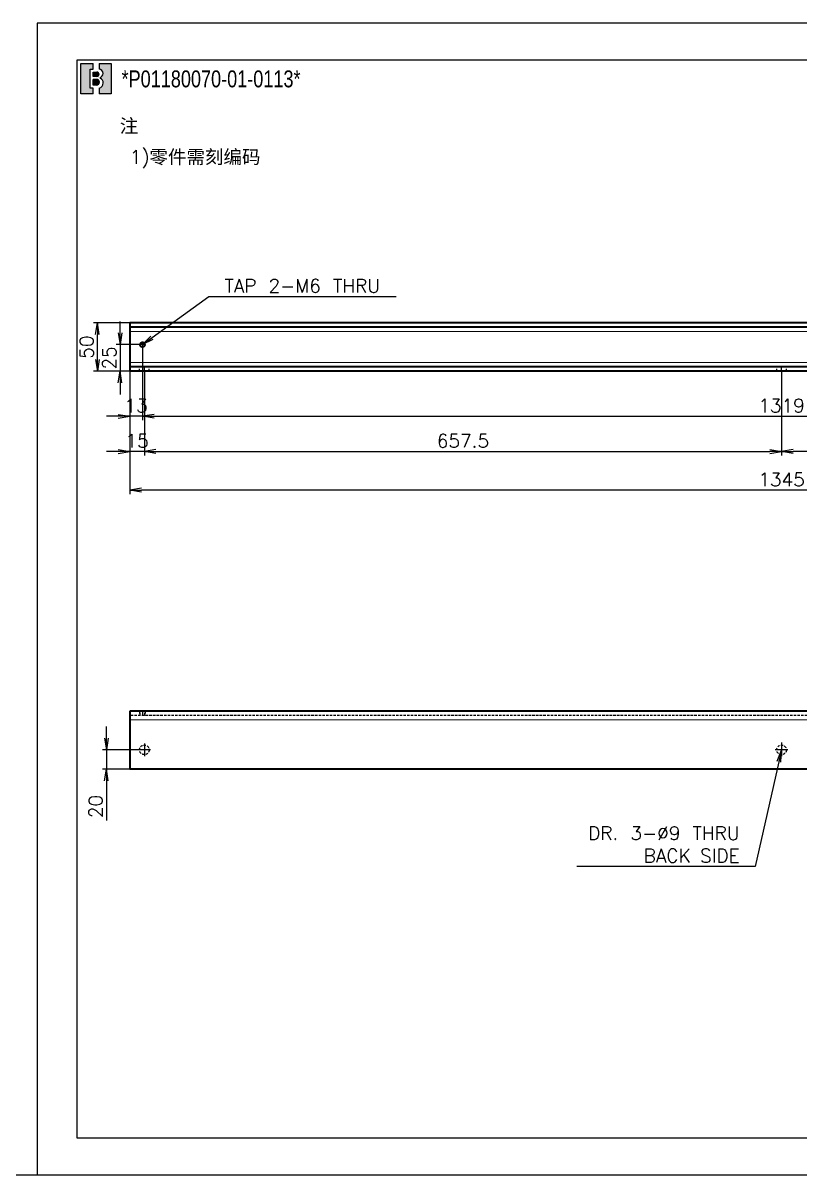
# Model space of a CAD drawing. Header units: inches. Extents: x 21 to 8642, y -3779 to 1599.
# Drawn here: x 678 to 1480, y 19 to 1207 of the extents above; entities that cross this region are included whole.
import ezdxf

# ---------------------------------------------------------------- set-up
doc = ezdxf.new("R2010")
doc.units = ezdxf.units.IN
doc.header["$MEASUREMENT"] = 0
for name, pattern in [('CENTER-HOKUTO', [23, 20, -1, 1, -1]), ('DASHED', [15, 12, -3]), ('HIDDEN-HOKUTO', [3.8, 2.5, -1.3])]:
    doc.linetypes.add(name, pattern=pattern)
doc.layers.add('AM_HID', color=1, linetype='HIDDEN-HOKUTO', lineweight=25)
doc.layers.add('title_frame', color=7, linetype='Continuous')
doc.layers.add('word_dim', color=253, linetype='Continuous')
doc.styles.get("Standard").update_dxf_attribs({"font": 'txt', "bigfont": 'gbcbig.shx'})
doc.dimstyles.new('HKT 1-4', dxfattribs={"dimscale": 4, "dimtxt": 3.5, "dimasz": 3, "dimexe": 1, "dimexo": 0, "dimgap": 1, "dimtad": 3, "dimdsep": 46, "dimtxsty": 'Standard', "dimblk1": 'OPEN', "dimblk2": 'OPEN', "dimsah": 1, "dimcen": 0, "dimclrd": 256, "dimclre": 256, "dimclrt": 3, "dimazin": 2, "dimtfac": 1, "dimtmove": 0, "dimatfit": 3, "dimldrblk": 'OPEN', "dimfxl": 0, "dimtolj": 1, "dimlwd": 25, "dimlwe": 25, "dimarcsym": 0})

# ---------------------------------------------------------------- blocks, each defined once
blk = doc.blocks.new('B\\M+18B40\\M+196A7\\M+100CF\\M+100B0\\M+100B8')
blk.add_hatch(color=1).paths.add_polyline_path([(0.3999999986702711, 0.8149999997779807), (0.3999999986702711, 0.9999999997779806), (-1.3297288e-09, 0.9999999997779806), (-1.3297288e-09, -2.220193e-10), (0.3999999986702711, -2.220193e-10), (0.3999999986702711, 0.1849999997779807), (0.2999999986702711, 0.1849999997779807), (0.2999999986702711, 0.8149999997779807)])
h = blk.add_hatch(color=1)
edge = h.paths.add_edge_path()
edge.add_line((0.5999999986702714, 0.9999999997779806), (0.5999999986702718, 0.8142220507965398))
edge.add_arc((0.5849999986702712, 0.6699999997779816), 0.1449999999999991, -5.115907697472721e-13, 84.06222754839428, ccw=False)
edge.add_arc((0.5849999986702707, 0.6699999997779802), 0.1449999999999993, -69.82872865353448, 1.1368683772161603e-13, ccw=False)
edge.add_line((0.6349999986702715, 0.5338934238898192), (0.6349999986702711, 0.5120827805020305))
edge.add_arc((0.5699999986702688, 0.3549999997779789), 0.1700000000000021, 3.979039320256561e-13, 67.5204943905955, ccw=False)
edge.add_arc((0.5699999986702724, 0.3549999997779802), 0.1699999999999993, -79.83575137827683, 0, ccw=False)
edge.add_line((0.5999999986702714, 0.1876679944711657), (0.5999999986702714, -2.220192918400699e-10))
edge.add_line((0.5999999986702714, -2.220193e-10), (0.9999999986702712, -2.220193e-10))
edge.add_line((0.9999999986702712, -2.220193e-10), (0.9999999986702712, 0.9999999997779806))
edge.add_line((0.9999999986702712, 0.9999999997779806), (0.5999999986702714, 0.9999999997779806))
h = blk.add_hatch(color=1)
edge = h.paths.add_edge_path()
edge.add_arc((0.5299999986702706, 0.6449999997779808), 0.07, 359.9999999999989, 450)
edge.add_line((0.5299999986702706, 0.7149999997779806), (0.3999999986702711, 0.7149999997779806))
edge.add_line((0.3999999986702711, 0.7149999997779806), (0.3999999986702711, 0.5749999997779809))
edge.add_line((0.3999999986702711, 0.5749999997779809), (0.5299999986702701, 0.5749999997779809))
edge.add_arc((0.5299999986702701, 0.6449999997779808), 0.07, 270, 359.9999999999999)
h = blk.add_hatch(color=1)
edge = h.paths.add_edge_path()
edge.add_arc((0.5149999986702705, 0.3799999997779802), 0.095, 1.018e-13, 90)
edge.add_line((0.5149999986702705, 0.4749999997779804), (0.3999999986702711, 0.4749999997779808))
edge.add_line((0.3999999986702711, 0.4749999997779808), (0.3999999986702711, 0.2849999997779809))
edge.add_line((0.3999999986702711, 0.2849999997779809), (0.5149999986702718, 0.2849999997779809))
edge.add_arc((0.5149999986702718, 0.379999999777981), 0.095, 270, 360.0000000000003)
at = {"color": 1}
for p, q in [((-1.3297288e-09, -2.220193e-10), (-1.3297288e-09, 0.9999999997779806)), ((-1.3297288e-09, 0.9999999997779806), (0.3999999986702711, 0.9999999997779806)), ((0.2999999986702711, 0.8149999997779807), (0.3999999986702711, 0.8149999997779807)), ((0.2999999986702711, 0.1849999997779807), (0.2999999986702711, 0.8149999997779807)), ((0.3999999986702711, 0.8149999997779807), (0.3999999986702711, 0.9999999997779806)), ((0.5999999986702714, 0.9999999997779806), (0.5999999986702718, 0.8142220507965398)), ((0.5999999986702714, 0.9999999997779806), (0.9999999986702712, 0.9999999997779806)), ((0.9999999986702712, 0.9999999997779806), (0.9999999986702712, -2.220193e-10)), ((0.3999999986702711, 0.7149999997779806), (0.5299999986702706, 0.7149999997779806)), ((0.3999999986702711, 0.5749999997779809), (0.3999999986702711, 0.7149999997779806)), ((0.5299999986702701, 0.5749999997779809), (0.3999999986702711, 0.5749999997779809)), ((0.5149999986702705, 0.4749999997779804), (0.3999999986702711, 0.4749999997779808)), ((0.3999999986702711, 0.2849999997779809), (0.3999999986702711, 0.4749999997779808)), ((0.5699999986702711, 0.5249999997779802), (0.5699999986702716, 0.5249999997779807)), ((0.5999999986702705, 0.6449999997779794), (0.59999999867027, 0.6449999997779803)), ((0.6349999986702715, 0.5338934238898192), (0.6349999986702711, 0.5120827805020305)), ((0.7299999986702704, 0.6699999997779807), (0.7299999986702704, 0.6699999997779802)), ((0.3999999986702711, 0.1849999997779807), (0.2999999986702711, 0.1849999997779807)), ((0.5149999986702718, 0.2849999997779809), (0.3999999986702711, 0.2849999997779809)), ((0.3999999986702711, -2.220193e-10), (0.3999999986702711, 0.1849999997779807)), ((0.5999999986702714, 0.1876679944711657), (0.5999999986702714, -2.220193e-10)), ((0.6099999986702707, 0.3799999997779806), (0.609999998670272, 0.3799999997779815)), ((0.739999998670271, 0.3549999997779802), (0.739999998670271, 0.3549999997779802)), ((0.3999999986702711, -2.220193e-10), (-1.3297288e-09, -2.220193e-10)), ((0.9999999986702712, -2.220193e-10), (0.5999999986702714, -2.220193e-10))]:
    blk.add_line(p, q, dxfattribs=at)
for centre, radius, start, end in [((0.5849999986702712, 0.6699999997779816), 0.1449999999999991, 359.9999999999995, 84.06222754839432), ((0.5149999986702705, 0.3799999997779802), 0.095, 1.018e-13, 90), ((0.5299999986702706, 0.6449999997779808), 0.07, 359.9999999999989, 90), ((0.5299999986702701, 0.6449999997779808), 0.07, 270, 359.9999999999999), ((0.5849999986702707, 0.6699999997779802), 0.1449999999999993, 290.1712713464655, 1.781e-13), ((0.5699999986702688, 0.3549999997779789), 0.1700000000000021, 4.58e-13, 67.52049439059552), ((0.5149999986702718, 0.379999999777981), 0.095, 270, 2.799e-13), ((0.5699999986702724, 0.3549999997779802), 0.1699999999999993, 280.1642486217232, 0)]:
    blk.add_arc(centre, radius, start, end, dxfattribs=at)
blk.add_attdef('B機密ﾏｰｸ', (-0.0857467348302255, 1.074949466596297), '', height=0.2)
blk = doc.blocks.new('_Open')
at = {"color": 0, "lineweight": -2}
for p, q in [((-1, 0.1666666666666667), (0, 0)), ((-1, -0.1666666666666667), (0, 0)), ((0, 0), (-1, 0))]:
    blk.add_line(p, q, dxfattribs=at)
blk = doc.blocks.new('*D348')
at = {"layer": 'DEFPOINTS', "color": 0, "linetype": 'Continuous', "ltscale": 2}
for p in [(788.4678285616483, 847.748125892987), (2133.467828561648, 847.748125892987), (788.4678285616483, 725.168946010333)]:
    blk.add_point(p, dxfattribs=at)
at = {"layer": 'word_dim', "linetype": 'Continuous', "lineweight": 25, "ltscale": 2}
for p, q in [((788.4678285616483, 847.748125892987), (788.4678285616483, 721.168946010333)), ((2133.467828561648, 847.748125892987), (2133.467828561648, 721.168946010333)), ((2121.467828561648, 725.168946010333), (800.4678285616483, 725.168946010333))]:
    blk.add_line(p, q, dxfattribs=at)
at = {"layer": 'word_dim', "linetype": 'Continuous', "lineweight": 25, "ltscale": 2, "xscale": 12, "yscale": 12, "zscale": 12, "rotation": 180}
blk.add_blockref('_Open', (788.4678285616483, 725.168946010333), dxfattribs=at)
at = {"layer": 'word_dim', "linetype": 'Continuous', "lineweight": 25, "ltscale": 2, "xscale": 12, "yscale": 12, "zscale": 12}
blk.add_blockref('_Open', (2133.467828561648, 725.168946010333), dxfattribs=at)
at = {"layer": 'word_dim', "color": 3, "linetype": 'Continuous', "ltscale": 2, "insert": (1460.967828561648, 736.168946010333), "char_height": 14, "attachment_point": 5}
blk.add_mtext('\\A1;1345', dxfattribs=at)
blk = doc.blocks.new('*D349')
at = {"layer": 'DEFPOINTS', "color": 0, "linetype": 'Continuous', "ltscale": 2}
for p in [(801.4678285616483, 872.05208089299), (788.4678285616483, 847.748125892987), (788.4678285616483, 801.310684633248)]:
    blk.add_point(p, dxfattribs=at)
at = {"layer": 'word_dim', "linetype": 'Continuous', "lineweight": 25, "ltscale": 2}
for p, q in [((801.4678285616483, 872.05208089299), (801.4678285616483, 797.310684633248)), ((788.4678285616483, 847.748125892987), (788.4678285616483, 797.310684633248)), ((776.4678285616483, 801.310684633248), (764.4678285616483, 801.310684633248)), ((801.4678285616483, 801.310684633248), (788.4678285616483, 801.310684633248)), ((813.4678285616483, 801.310684633248), (825.4678285616483, 801.310684633248))]:
    blk.add_line(p, q, dxfattribs=at)
at = {"layer": 'word_dim', "linetype": 'Continuous', "lineweight": 25, "ltscale": 2, "xscale": 12, "yscale": 12, "zscale": 12}
blk.add_blockref('_Open', (788.4678285616483, 801.310684633248), dxfattribs=at)
at = {"layer": 'word_dim', "linetype": 'Continuous', "lineweight": 25, "ltscale": 2, "xscale": 12, "yscale": 12, "zscale": 12, "rotation": 180}
blk.add_blockref('_Open', (801.4678285616483, 801.310684633248), dxfattribs=at)
at = {"layer": 'word_dim', "color": 3, "linetype": 'Continuous', "ltscale": 2, "insert": (794.9678285616483, 812.310684633248), "char_height": 14, "attachment_point": 5}
blk.add_mtext('\\A1;13', dxfattribs=at)
blk = doc.blocks.new('*D350')
at = {"layer": 'DEFPOINTS', "color": 0, "linetype": 'Continuous', "ltscale": 2}
for p in [(801.4678285616483, 872.05208089299), (2120.467828561656, 872.05208089299), (2120.467828561656, 801.310684633248)]:
    blk.add_point(p, dxfattribs=at)
at = {"layer": 'word_dim', "linetype": 'Continuous', "lineweight": 25, "ltscale": 2}
for p, q in [((801.4678285616483, 872.05208089299), (801.4678285616483, 797.310684633248)), ((2120.467828561656, 872.05208089299), (2120.467828561656, 797.310684633248)), ((813.4678285616483, 801.310684633248), (2108.467828561656, 801.310684633248))]:
    blk.add_line(p, q, dxfattribs=at)
at = {"layer": 'word_dim', "linetype": 'Continuous', "lineweight": 25, "ltscale": 2, "xscale": 12, "yscale": 12, "zscale": 12, "rotation": 180}
blk.add_blockref('_Open', (801.4678285616483, 801.310684633248), dxfattribs=at)
at = {"layer": 'word_dim', "linetype": 'Continuous', "lineweight": 25, "ltscale": 2, "xscale": 12, "yscale": 12, "zscale": 12}
blk.add_blockref('_Open', (2120.467828561656, 801.310684633248), dxfattribs=at)
at = {"layer": 'word_dim', "color": 3, "linetype": 'Continuous', "ltscale": 2, "insert": (1460.967828561652, 812.310684633248), "char_height": 14, "attachment_point": 5}
blk.add_mtext('\\A1;1319', dxfattribs=at)
blk = doc.blocks.new('*D351')
at = {"layer": 'DEFPOINTS', "color": 0, "linetype": 'Continuous', "ltscale": 2}
for p in [(788.4678285616483, 847.748125892987), (803.4678285616483, 847.2981138929858), (788.4678285616483, 765.0403122655512)]:
    blk.add_point(p, dxfattribs=at)
at = {"layer": 'word_dim', "linetype": 'Continuous', "lineweight": 25, "ltscale": 2}
for p, q in [((788.4678285616483, 847.748125892987), (788.4678285616483, 761.0403122655512)), ((803.4678285616483, 847.2981138929858), (803.4678285616483, 761.0403122655512)), ((776.4678285616483, 765.0403122655512), (764.4678285616483, 765.0403122655512)), ((803.4678285616483, 765.0403122655512), (788.4678285616483, 765.0403122655512)), ((815.4678285616483, 765.0403122655512), (827.4678285616483, 765.0403122655512))]:
    blk.add_line(p, q, dxfattribs=at)
at = {"layer": 'word_dim', "linetype": 'Continuous', "lineweight": 25, "ltscale": 2, "xscale": 12, "yscale": 12, "zscale": 12}
blk.add_blockref('_Open', (788.4678285616483, 765.0403122655512), dxfattribs=at)
at = {"layer": 'word_dim', "linetype": 'Continuous', "lineweight": 25, "ltscale": 2, "xscale": 12, "yscale": 12, "zscale": 12, "rotation": 180}
blk.add_blockref('_Open', (803.4678285616483, 765.0403122655512), dxfattribs=at)
at = {"layer": 'word_dim', "color": 3, "linetype": 'Continuous', "ltscale": 2, "insert": (795.9678285616483, 776.0403122655512), "char_height": 14, "attachment_point": 5}
blk.add_mtext('\\A1;15', dxfattribs=at)
blk = doc.blocks.new('*D352')
at = {"layer": 'DEFPOINTS', "color": 0, "linetype": 'Continuous', "ltscale": 2}
for p in [(803.4678285616483, 847.2981138929858), (1460.967828561648, 847.2981138929858), (1460.967828561648, 765.0403122655512)]:
    blk.add_point(p, dxfattribs=at)
at = {"layer": 'word_dim', "linetype": 'Continuous', "lineweight": 25, "ltscale": 2}
for p, q in [((803.4678285616483, 847.2981138929858), (803.4678285616483, 761.0403122655512)), ((1460.967828561648, 847.2981138929858), (1460.967828561648, 761.0403122655512)), ((815.4678285616483, 765.0403122655512), (1448.967828561648, 765.0403122655512))]:
    blk.add_line(p, q, dxfattribs=at)
at = {"layer": 'word_dim', "linetype": 'Continuous', "lineweight": 25, "ltscale": 2, "xscale": 12, "yscale": 12, "zscale": 12, "rotation": 180}
blk.add_blockref('_Open', (803.4678285616483, 765.0403122655512), dxfattribs=at)
at = {"layer": 'word_dim', "linetype": 'Continuous', "lineweight": 25, "ltscale": 2, "xscale": 12, "yscale": 12, "zscale": 12}
blk.add_blockref('_Open', (1460.967828561648, 765.0403122655512), dxfattribs=at)
at = {"layer": 'word_dim', "color": 3, "linetype": 'Continuous', "ltscale": 2, "insert": (1132.217828561648, 776.0403122655512), "char_height": 14, "attachment_point": 5}
blk.add_mtext('\\A1;657.5', dxfattribs=at)
blk = doc.blocks.new('*D353')
at = {"layer": 'DEFPOINTS', "color": 0, "linetype": 'Continuous', "ltscale": 2}
for p in [(1460.967828561648, 847.2981138929858), (2118.467828561648, 847.2981138929858), (1460.967828561648, 765.0403122655512)]:
    blk.add_point(p, dxfattribs=at)
at = {"layer": 'word_dim', "linetype": 'Continuous', "lineweight": 25, "ltscale": 2}
for p, q in [((1460.967828561648, 847.2981138929858), (1460.967828561648, 761.0403122655512)), ((2118.467828561648, 847.2981138929858), (2118.467828561648, 761.0403122655512)), ((2106.467828561648, 765.0403122655512), (1472.967828561648, 765.0403122655512))]:
    blk.add_line(p, q, dxfattribs=at)
at = {"layer": 'word_dim', "linetype": 'Continuous', "lineweight": 25, "ltscale": 2, "xscale": 12, "yscale": 12, "zscale": 12, "rotation": 180}
blk.add_blockref('_Open', (1460.967828561648, 765.0403122655512), dxfattribs=at)
at = {"layer": 'word_dim', "linetype": 'Continuous', "lineweight": 25, "ltscale": 2, "xscale": 12, "yscale": 12, "zscale": 12}
blk.add_blockref('_Open', (2118.467828561648, 765.0403122655512), dxfattribs=at)
at = {"layer": 'word_dim', "color": 3, "linetype": 'Continuous', "ltscale": 2, "insert": (1789.717828561648, 776.0403122655512), "char_height": 14, "attachment_point": 5}
blk.add_mtext('\\A1;657.5', dxfattribs=at)
blk = doc.blocks.new('*D354')
at = {"layer": 'DEFPOINTS', "color": 0, "linetype": 'Continuous', "ltscale": 2}
for p in [(796.9678285616483, 457.3491180570377), (764.297688258901, 437.3491180570377), (788.4678285616483, 437.3491180570377)]:
    blk.add_point(p, dxfattribs=at)
at = {"layer": 'word_dim', "linetype": 'Continuous', "lineweight": 25, "ltscale": 2}
for p, q in [((764.297688258901, 469.3491180570377), (764.297688258901, 481.3491180570377)), ((796.9678285616483, 457.3491180570377), (760.297688258901, 457.3491180570377)), ((764.297688258901, 457.3491180570377), (764.297688258901, 437.3491180570377)), ((788.4678285616483, 437.3491180570377), (760.297688258901, 437.3491180570377)), ((764.297688258901, 425.3491180570377), (764.297688258901, 384.3491180570377))]:
    blk.add_line(p, q, dxfattribs=at)
at = {"layer": 'word_dim', "linetype": 'Continuous', "lineweight": 25, "ltscale": 2, "xscale": 12, "yscale": 12, "zscale": 12}
for p, rotation in [((764.297688258901, 457.3491180570377), 270), ((764.297688258901, 437.3491180570377), 90)]:
    blk.add_blockref('_Open', p, dxfattribs=dict(at, rotation=rotation))
at = {"layer": 'word_dim', "color": 3, "linetype": 'Continuous', "ltscale": 2, "insert": (753.2976882589008, 398.8491180570378), "char_height": 14, "attachment_point": 5, "rotation": 90}
blk.add_mtext('\\A1;20', dxfattribs=at)
blk = doc.blocks.new('*D355')
at = {"layer": 'DEFPOINTS', "color": 0, "linetype": 'Continuous', "ltscale": 2}
for p in [(755.0015886452911, 897.7481258929866), (788.4678285616483, 897.7481258929865), (788.4678285616483, 847.748125892987)]:
    blk.add_point(p, dxfattribs=at)
at = {"layer": 'word_dim', "linetype": 'Continuous', "lineweight": 25, "ltscale": 2}
for p, q in [((788.4678285616483, 897.7481258929865), (751.0015886452911, 897.7481258929866)), ((755.0015886452911, 859.7481258929871), (755.0015886452911, 885.7481258929866)), ((788.4678285616483, 847.748125892987), (751.0015886452911, 847.7481258929871))]:
    blk.add_line(p, q, dxfattribs=at)
at = {"layer": 'word_dim', "linetype": 'Continuous', "lineweight": 25, "ltscale": 2, "xscale": 12, "yscale": 12, "zscale": 12}
for p, rotation in [((755.0015886452911, 897.7481258929866), 90), ((755.0015886452911, 847.7481258929871), 270)]:
    blk.add_blockref('_Open', p, dxfattribs=dict(at, rotation=rotation))
at = {"layer": 'word_dim', "color": 3, "linetype": 'Continuous', "ltscale": 2, "insert": (744.0015886452909, 872.748125892987), "char_height": 14, "attachment_point": 5, "rotation": 90}
blk.add_mtext('\\A1;50', dxfattribs=at)
blk = doc.blocks.new('*D356')
at = {"layer": 'DEFPOINTS', "color": 0, "linetype": 'Continuous', "ltscale": 2}
for p in [(798.271783561644, 875.2481258929865), (778.384748851395, 847.7481258930015), (788.4678285616483, 847.7481258930015)]:
    blk.add_point(p, dxfattribs=at)
at = {"layer": 'word_dim', "linetype": 'Continuous', "lineweight": 25, "ltscale": 2}
for p, q in [((778.384748851395, 887.2481258929865), (778.384748851395, 899.2481258929865)), ((798.271783561644, 875.2481258929865), (774.384748851395, 875.2481258929865)), ((778.384748851395, 875.2481258929865), (778.384748851395, 847.7481258930015)), ((788.4678285616483, 847.7481258930015), (774.384748851395, 847.7481258930015)), ((778.384748851395, 835.7481258930015), (778.384748851395, 823.7481258930015))]:
    blk.add_line(p, q, dxfattribs=at)
at = {"layer": 'word_dim', "linetype": 'Continuous', "lineweight": 25, "ltscale": 2, "xscale": 12, "yscale": 12, "zscale": 12}
for p, rotation in [((778.384748851395, 875.2481258929865), 270), ((778.384748851395, 847.7481258930015), 90)]:
    blk.add_blockref('_Open', p, dxfattribs=dict(at, rotation=rotation))
at = {"layer": 'word_dim', "color": 3, "linetype": 'Continuous', "ltscale": 2, "insert": (767.3847488513948, 861.4981258929943), "char_height": 14, "attachment_point": 5, "rotation": 90}
blk.add_mtext('\\A1;{\\Fromans,bigfont|c134;25}', dxfattribs=at)

msp = doc.modelspace()

# ---------------------------------------------------------------- linework, layer by layer
at = {"color": 7, "lineweight": 35}
for p, q in [((788.4678285616483, 897.7481258929865), (788.4678285616483, 893.2481258929865)), ((2133.467828561648, 897.7481258929865), (788.4678285616483, 897.7481258929865)), ((788.4678285616483, 893.2481258929865), (788.4678285616483, 888.7481258929865)), ((2133.467828561648, 893.2481258929865), (788.4678285616483, 893.2481258929865)), ((788.4678285616483, 888.7481258929865), (788.4678285616483, 856.748125892987)), ((788.4678285616483, 856.748125892987), (788.4678285616483, 852.248125892987)), ((2133.467828561648, 852.248125892987), (788.4678285616483, 852.248125892987)), ((788.4678285616483, 852.248125892987), (788.4678285616483, 847.748125892987)), ((2133.467828561648, 847.748125892987), (788.4678285616483, 847.748125892987)), ((788.4678285616483, 497.3491180570377), (788.4678285616483, 488.3491180570377)), ((2133.467828561648, 497.3491180570377), (788.4678285616483, 497.3491180570377)), ((788.4678285616483, 488.3491180570377), (788.4678285616483, 437.3491180570377)), ((2133.467828561648, 437.3491180570377), (788.4678285616483, 437.3491180570377))]:
    msp.add_line(p, q, dxfattribs=at)
at = {"color": 7, "lineweight": 13}
for p, q in [((2133.467828561648, 888.7481258929865), (788.4678285616483, 888.7481258929865)), ((2133.467828561648, 856.748125892987), (788.4678285616483, 856.748125892987)), ((2133.467828561648, 488.3491180570377), (788.4678285616483, 488.3491180570377))]:
    msp.add_line(p, q, dxfattribs=at)
at = {"color": 7, "linetype": 'DASHED', "lineweight": 13}
for p, q in [((2133.467828561648, 888.7481258929865), (788.4678285616483, 888.7481258929865)), ((2133.467828561648, 856.748125892987), (788.4678285616483, 856.748125892987)), ((2133.467828561648, 488.3491180570377), (788.4678285616483, 488.3491180570377)), ((2133.467828561648, 488.3491180570377), (788.4678285616483, 488.3491180570377)), ((2133.467828561648, 488.3491180570377), (788.4678285616483, 488.3491180570377))]:
    msp.add_line(p, q, dxfattribs=at)
at = {"color": 7, "lineweight": 35}
msp.add_circle((801.4678285616483, 875.2481258929865), 2.458499999999958, dxfattribs=at)
at = {"color": 7, "lineweight": 13}
msp.add_arc((801.4678285616483, 875.2481258929865), 3, 169.9999930000359, 100.0000139998595, dxfattribs=at)
at = {"layer": 'AM_HID'}
for p, q in [((798.4678285616483, 847.748125892987), (798.4678285616483, 852.248125892987)), ((808.4678285616483, 847.748125892987), (808.4678285616483, 852.248125892987)), ((1455.967828561648, 847.748125892987), (1455.967828561648, 852.248125892987)), ((1465.967828561648, 847.748125892987), (1465.967828561648, 852.248125892987)), ((2133.467828561648, 492.8491180570377), (788.4678285616483, 492.8491180570377)), ((798.4678285616483, 497.3491180570377), (798.4678285616483, 492.8491180570377)), ((799.009332561649, 492.8491180570377), (799.009332561649, 497.3491180570377)), ((803.9263245616476, 492.8491180570377), (803.9263245616476, 497.3491180570377)), ((804.4678285616483, 497.3491180570377), (804.4678285616483, 492.8491180570377))]:
    msp.add_line(p, q, dxfattribs=at)
for centre in [(803.4678285616483, 457.3491180570377), (1460.967828561648, 457.3491180570377)]:
    msp.add_circle(centre, 5, dxfattribs=at)
at = {"layer": 'title_frame', "color": 4}
msp.add_lwpolyline([(2372.891208832554, 1206.914003174908), (692.8912088325542, 1206.914003174908), (692.8912088325542, 18.91400317490798), (2372.891208832554, 18.91400317490798)], close=True, dxfattribs=at)
at = {"layer": 'title_frame'}
msp.add_lwpolyline([(734.1912088325571, 1169.064003174902), (2331.591208832566, 1169.064003174902), (2331.591208832566, 56.7640031749138), (734.1912088325571, 56.7640031749138)], close=True, dxfattribs=at)
at = {"layer": 'word_dim', "color": 2, "linetype": 'CENTER-HOKUTO', "ltscale": 2}
for p, q in [((804.6638735616452, 875.2481258929865), (798.271783561644, 875.2481258929865)), ((801.4678285616483, 878.4441708929908), (801.4678285616483, 872.05208089299)), ((803.4678285616483, 847.2981138929858), (803.4678285616483, 852.6981378929881)), ((1460.967828561648, 847.2981138929858), (1460.967828561648, 852.6981378929881)), ((801.4678285616483, 497.7991910570377), (801.4678285616483, 492.3985570570399)), ((803.4678285616483, 463.8491180570377), (803.4678285616483, 450.8491180570377)), ((1460.967828561648, 464.8491180570377), (1460.967828561648, 450.8491180570377)), ((809.9678285616483, 457.3491180570377), (796.9678285616483, 457.3491180570377)), ((1467.467828561648, 457.3491180570377), (1454.467828561648, 457.3491180570377))]:
    msp.add_line(p, q, dxfattribs=at)
at = {"layer": 'word_dim', "linetype": 'Continuous', "ltscale": 2}
msp.add_line((642.42118598312, 18.9140031749078), (743.3612316819897, 18.9140031749078), dxfattribs=at)

# ---------------------------------------------------------------- block references
at = {"layer": 'title_frame', "xscale": 31.11499999999796, "yscale": 31.11499999999796, "zscale": 31.11499999999978}
msp.add_blockref('B\\M+18B40\\M+196A7\\M+100CF\\M+100B0\\M+100B8', (738.1112088739264, 1134.02900318181), dxfattribs=at)

# ---------------------------------------------------------------- texts
at = {"ltscale": 2, "char_height": 14, "attachment_point": 1}
for s, insert, width in [('{\\fSimSun|b0|i0|c134|p2;\\C3;注}', (778.0576799115315, 1107.886769222964), 41.45876671333099), ('{\\Fromans,bigfont|c134;\\C3;1)\\fSimSun|b0|i0|c134|p2;零件需刻编码}', (788.3186993412764, 1075.854973867531), 387.6245305983757)]:
    msp.add_mtext(s, dxfattribs=dict(at, insert=insert, width=width))
at = {"layer": 'word_dim', "color": 3, "linetype": 'Continuous', "insert": (779.9518912843287, 1158.048478145817), "char_height": 17.444, "width": 400, "attachment_point": 1}
msp.add_mtext('{\\f3 of 9 Barcode|b0|i0|c0|p82;\\W0.8;*P01180070-\\f3 of 9 Barcode|b0|i0|c134|p82;01\\f3 of 9 Barcode|b0|i0|c0|p82;-0\\f3 of 9 Barcode|b0|i0|c134|p82;113\\f3 of 9 Barcode|b0|i0|c0|p82;*}', dxfattribs=at)
at = {"layer": 'word_dim', "color": 3, "linetype": 'Continuous', "ltscale": 2, "insert": (886.1548604743311, 928.888038309563), "char_height": 14, "attachment_point": 7}
msp.add_mtext('\\A1;TAP 2-M6 THRU', dxfattribs=at)
at = {"layer": 'word_dim', "color": 3, "linetype": 'Continuous', "ltscale": 2, "insert": (1417.703669019947, 341.0893296575337), "char_height": 14, "width": 206.0027028177574, "attachment_point": 9}
msp.add_mtext('DR. 3-%%C9 THRU{\\Fromans,bigfont|c134;\\PBACK SIDE}', dxfattribs=at)

# ---------------------------------------------------------------- dimensions: what is measured, and where the dimension line sits
at = {"layer": 'word_dim', "linetype": 'Continuous', "ltscale": 2}
for base, p1, p2, picture, middle in [((755.0015886452911, 897.7481258929866), (788.4678285616483, 847.748125892987), (788.4678285616483, 897.7481258929865), '*D355', (744.0015886452909, 872.748125892987)), ((764.297688258901, 437.3491180570377), (796.9678285616483, 457.3491180570377), (788.4678285616483, 437.3491180570377), '*D354', (753.2976882589008, 398.8491180570378))]:
    dim = msp.add_linear_dim(base=base, p1=p1, p2=p2, angle=90, dimstyle='HKT 1-4', dxfattribs=at)
    dim.commit()
    dim.dimension.update_dxf_attribs({"geometry": picture, "text_midpoint": middle})
dim = msp.add_linear_dim(base=(778.384748851395, 847.7481258930015), p1=(798.271783561644, 875.2481258929865), p2=(788.4678285616483, 847.7481258930015), angle=90, text='{\\Fromans,bigfont|c134;25}', dimstyle='HKT 1-4', dxfattribs=at)
dim.commit()
dim.dimension.update_dxf_attribs({"geometry": '*D356', "text_midpoint": (778.3847488513948, 861.4981258929943), "dimtype": 160})
for base, p1, picture, middle in [((788.4678285616483, 801.310684633248), (801.4678285616483, 872.05208089299), '*D349', (794.9678285616483, 801.310684633248)), ((788.4678285616483, 765.0403122655512), (803.4678285616483, 847.2981138929858), '*D351', (795.9678285616483, 765.0403122655512))]:
    dim = msp.add_linear_dim(base=base, p1=p1, p2=(788.4678285616483, 847.748125892987), dimstyle='HKT 1-4', dxfattribs=at)
    dim.commit()
    dim.dimension.update_dxf_attribs({"geometry": picture, "text_midpoint": middle, "dimtype": 160})
for base, p1, p2, picture, middle in [((2120.467828561656, 801.310684633248), (801.4678285616483, 872.05208089299), (2120.467828561656, 872.05208089299), '*D350', (1460.967828561652, 812.310684633248)), ((788.4678285616483, 725.168946010333), (2133.467828561648, 847.748125892987), (788.4678285616483, 847.748125892987), '*D348', (1460.967828561648, 736.168946010333)), ((1460.967828561648, 765.0403122655512), (803.4678285616483, 847.2981138929858), (1460.967828561648, 847.2981138929858), '*D352', (1132.217828561648, 776.0403122655512)), ((1460.967828561648, 765.0403122655512), (2118.467828561648, 847.2981138929858), (1460.967828561648, 847.2981138929858), '*D353', (1789.717828561648, 776.0403122655512))]:
    dim = msp.add_linear_dim(base=base, p1=p1, p2=p2, dimstyle='HKT 1-4', dxfattribs=at)
    dim.commit()
    dim.dimension.update_dxf_attribs({"geometry": picture, "text_midpoint": middle})

# ---------------------------------------------------------------- leaders
at = {"layer": 'word_dim', "linetype": 'Continuous', "ltscale": 2, "annotation_type": 0, "has_hookline": 1, "hookline_direction": 0, "text_width": 177.3333333333334}
msp.add_leader([(801.4678285616483, 875.2481258929865), (870.1548604743311, 924.888038309563), (882.1548604743311, 924.888038309563)], dimstyle='HKT 1-4', dxfattribs=at)
at = {"layer": 'word_dim', "linetype": 'Continuous', "ltscale": 2, "annotation_type": 0, "has_hookline": 1, "hookline_direction": 1, "text_width": 168}
msp.add_leader([(1460.967828561648, 456.8820674672638), (1433.703669019947, 337.0893296575337), (1421.703669019947, 337.0893296575337)], dimstyle='HKT 1-4', override={"dimgap": 1, "dimtad": 1}, dxfattribs=at)

doc.saveas('drawing.dxf')
